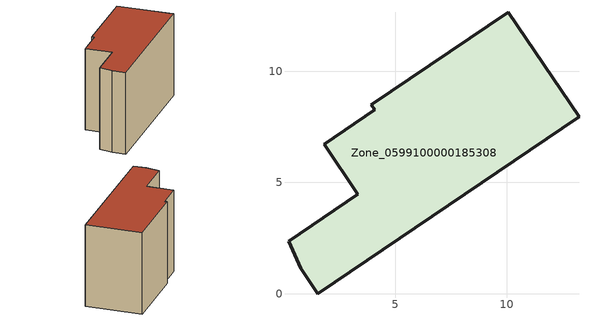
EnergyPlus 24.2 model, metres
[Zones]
Zone_0599100000185308
 floor ground (C_G): 1.8,6.71 4.08,8.26 3.92,8.49 10.07,12.65 13.26,7.96 1.51,0 0.74,1.14 0.2,2.37 3.31,4.47 z0
 wall outside (C_F): 4.08,8.26 1.8,6.71 3.31,4.47 0.2,2.37 0.74,1.14 1.51,0 13.26,7.96 10.07,12.65 3.92,8.49 4.08,8.26 z0:8.39
 roof outside (C_R): 0.74,1.14 1.51,0 13.26,7.96 10.07,12.65 3.92,8.49 4.08,8.26 1.8,6.71 3.31,4.47 0.2,2.37 z8.39
[BUILDING]
Pand.0599100000185308: North Axis=0; Terrain=City; Loads Convergence Tolerance Value=0.04; Temperature Convergence Tolerance Value=0.4; Solar Distribution=FullExterior; Maximum Number of Warmup Days=25; Minimum Number of Warmup Days=1
[Site:Location]
Rotterdam.The.Hague.AP_ZH_NLD Design_Conditions: Latitude=51.96; Longitude=4.45; Time Zone=1; Elevation=-4.5
[SITE:GROUNDTEMPERATURE:BUILDINGSURFACE]
18, 18, 18, 18, 18, 18, 18, 18, 18, 18, 18, 18
[MATERIAL] Thermal Absorptance=0.9; Solar Absorptance=0.7; Visible Absorptance=0.7
Name | Roughness | Thickness | Conductivity | Density | Specific Heat
G.TI.1975-1991 | MediumSmooth | 0.15 | 0.288461 | 540 | 1210
F.TI.1975-1991 | Rough | 0.3 | 0.230769 | 1920 | 840
R.TI.1975-1991 | MediumRough | 0.2 | 0.153846 | 1500 | 1000
[CONSTRUCTION]
C_G: G.TI.1975-1991
C_F: F.TI.1975-1991
C_R: R.TI.1975-1991
[ZONE]
Zone_0599100000185308: Type=1; Multiplier=1; Ceiling Height=Autocalculate; Volume=Autocalculate; Floor Area=autocalculate; Part of Total Floor Area=Yes
[ZONEINFILTRATION:DESIGNFLOWRATE]
Infil_Zone_0599100000185308: Zone or ZoneList or Space or SpaceList=Zone_0599100000185308; Schedule=AlwaysOn; Design Flow Rate Calculation Method=Flow/Area; Flow Rate per Floor Area=0.003; Constant Term Coefficient=1; Temperature Term Coefficient=0; Velocity Term Coefficient=0; Velocity Squared Term Coefficient=0
[HVACTEMPLATE:ZONE:IDEALLOADSAIRSYSTEM]
Zone_0599100000185308: Maximum Heating Supply Air Temperature=50; Minimum Cooling Supply Air Temperature=13; Maximum Heating Supply Air Humidity Ratio=0.0156; Minimum Cooling Supply Air Humidity Ratio=0.0077; Heating Limit=NoLimit; Cooling Limit=NoLimit; Dehumidification Control Type=ConstantSensibleHeatRatio; Cooling Sensible Heat Ratio=0.7; Dehumidification Setpoint=60; Humidification Control Type=None; Humidification Setpoint=30; Outdoor Air Method=None; Outdoor Air Flow Rate per Person=0.00944; Outdoor Air Flow Rate per Zone Floor Area=0; Outdoor Air Flow Rate per Zone=0; Demand Controlled Ventilation Type=None; Outdoor Air Economizer Type=NoEconomizer; Heat Recovery Type=None; Sensible Heat Recovery Effectiveness=0.7; Latent Heat Recovery Effectiveness=0.65
[ZONECONTROL:THERMOSTAT]
ThermostatControl_Zone_0599100000185308: Zone or ZoneList=Zone_0599100000185308; Control Type Schedule=DualSetpointControlType; Control 1=Thermostat_Zone_0599100000185308; Temperature Difference Between Cutout And Setpoint=0
[THERMOSTATSETPOINT:DUALSETPOINT]
Thermostat_Zone_0599100000185308: Heating Setpoint Temperature Schedule=HeatingSetpoint_Zone_0599100000185308; Cooling Setpoint Temperature Schedule=CoolingSetpoint_Zone_0599100000185308
[SCHEDULE:COMPACT]
HeatingSetpoint_Zone_0599100000185308: Through: 12/31, For: AllDays, Until: 24:00, 21
CoolingSetpoint_Zone_0599100000185308: Through: 12/31, For: AllDays, Until: 24:00, 24
DualSetpointControlType: Through: 12/31, For: AllDays, Until: 24:00, 4
AlwaysOn: Through: 12/31, For: AllDays, Until: 24:00, 1
